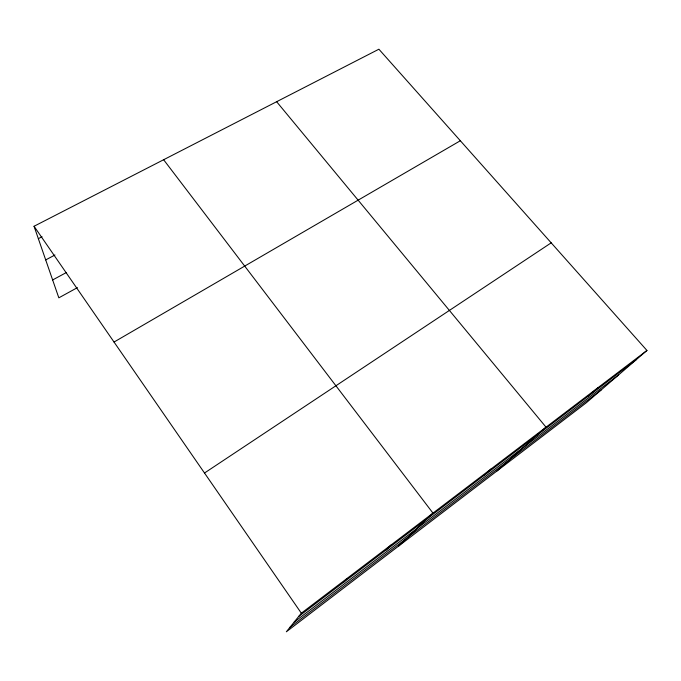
<?xml version="1.0" encoding="UTF-8"?>
<svg xmlns="http://www.w3.org/2000/svg" width="681" height="681" viewBox="0 0 681 681"><rect width="100%" height="100%" fill="white"/><g stroke="black" fill="none" stroke-linecap="round" stroke-linejoin="round"><path stroke-width="1.02" d="M646.95 350.46L301.334 613.189L286.352 631.789L586.324 402.752L646.95 350.46L378.891 49.211L34.05 226.262L58.83 297.827L77.43 287.62M343.241 582.57L347.106 578.39M385.974 550.069L390.945 545.064M398.743 545.975L432.98 513.116L163.627 159.729M483.825 475.627L491.154 468.894M497.079 470.894L546.034 427.174L276.631 101.707M588.333 396.121L597.884 387.761M290.029 627.218L601.519 389.643M298.687 616.467L636.48 359.491M294.209 622.034L618.518 374.984M204.504 473.014L551.193 242.845M114.033 342.049L460.339 140.746M52.641 279.951L66.525 272.451M45.704 259.912L54.957 255M38.349 238.665L42.06 236.741M34.05 226.262L301.334 613.189"/></g></svg>
